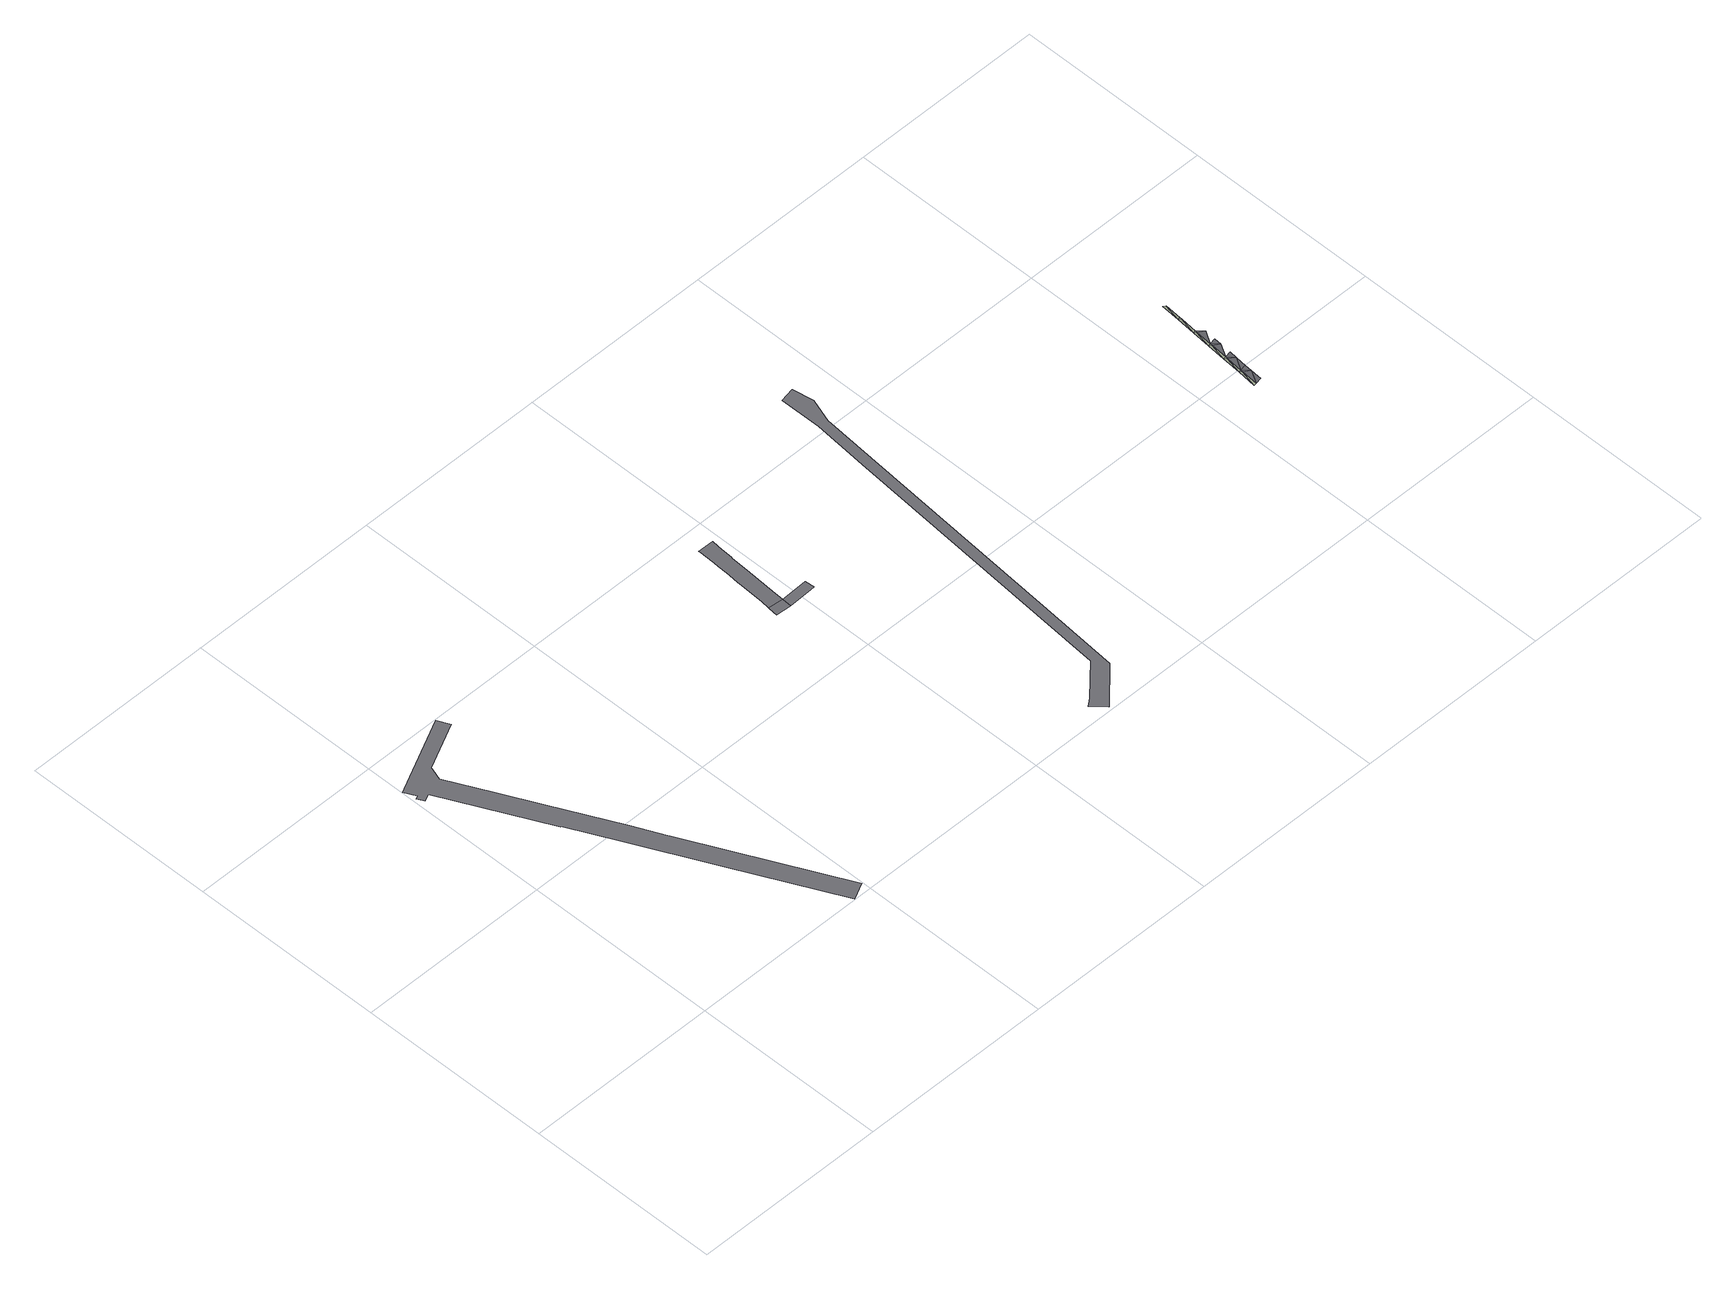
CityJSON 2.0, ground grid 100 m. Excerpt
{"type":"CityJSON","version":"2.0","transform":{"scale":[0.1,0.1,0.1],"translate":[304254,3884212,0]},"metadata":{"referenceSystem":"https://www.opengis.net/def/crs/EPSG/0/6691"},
"CityObjects":{
"road1":{"type":"Road","attributes":{"RoadStructureAttribute.sectionType":"1"},"geometry":[{"type":"MultiSurface","lod":"1","boundaries":[[[0,1,2,3,4,5,6,7,8,9,10,11,12,13,14,15,16,17,18,19,20,21,22]]]}]},
"road2":{"type":"Road","geometry":[{"type":"MultiSurface","lod":"1","boundaries":[[[23,24,25,26,27]]]}]},
"road3":{"type":"Road","attributes":{"RoadStructureAttribute.sectionType":"1"},"geometry":[{"type":"MultiSurface","lod":"1","boundaries":[[[28,29,30,31,32,33,34,35,36,25,24,37,38,39,40,41,42,43,44]]]}]},
"road4":{"type":"Road","geometry":[{"type":"MultiSurface","lod":"1","boundaries":[[[45,46,47,24,23]]]}]},
"road5":{"type":"Road","attributes":{"RoadStructureAttribute.sectionType":"1"},"geometry":[{"type":"MultiSurface","lod":"1","boundaries":[[[48,49,50,51,52,53,54,55,56,57,58,59,60,61]]]}]},
"road6":{"type":"Road","attributes":{"name":"3896号線","function":"4","RoadStructureAttribute.width":12.4,"RoadStructureAttribute.numberOfLanes":2},"geometry":[{"type":"MultiSurface","lod":"3","boundaries":[[[62,63,64]],[[62,65,63]],[[64,66,62]],[[67,65,62]],[[64,68,66]],[[62,66,67]],[[69,65,67]],[[69,70,65]],[[66,71,67]],[[67,72,69]],[[73,70,69]],[[67,71,72]],[[69,72,73]],[[74,70,73]],[[74,75,70]],[[72,76,73]],[[73,77,74]],[[78,75,74]],[[74,77,78]],[[79,75,78]],[[79,80,75]],[[77,81,78]],[[78,82,79]],[[83,80,79]],[[79,82,83]],[[84,80,83]],[[84,85,80]],[[86,85,84]],[[87,85,86]],[[87,88,85]]],"semantics":{"surfaces":[{"type":"AuxiliaryTrafficArea","function":"1100"},{"type":"TrafficArea","function":"1010"}],"values":[0,0,1,0,1,1,0,0,1,1,0,1,1,0,0,1,1,0,1,0,0,1,1,0,1,0,0,0,0,0]}}]}
},
"vertices":[
[400,1995,0],[25,1811,0],[6,1802,0],[36,1743,0],[19,1735,0],[37,1699,0],[74,1717,0],[333,1183,0],[338,1185,0],[456,941,0],[653,535,0],[910,4,0],[995,45,0],[738,576,0],[621,819,0],[616,829,0],[542,983,0],[374,1329,0],[279,1524,0],[170,1748,0],[190,1808,0],[192,1816,0],[430,1933,0],
[1930,1390,0],[1934,1441,0],[1856,1450,0],[1852,1412,0],[1851,1397,0],
[1883,1889,0],[1882,1849,0],[1880,1797,0],[1879,1771,0],[1876,1718,0],[1872,1672,0],[1870,1646,0],[1869,1621,0],[1862,1494,0],[1934,1445,0],[1937,1489,0],[1947,1670,0],[1954,1761,0],[1955,1770,0],[1958,1829,0],[1964,1888,0],[1883,1891,0],
[2060,1396,0],[2078,1397,0],[2076,1447,0],
[2642,196,0],[2679,605,0],[2782,1752,0],[2807,2034,0],[2848,2160,0],[2829,2267,0],[2755,2254,0],[2754,2038,0],[2728,1753,0],[2626,610,0],[2595,262,0],[2438,113,0],[2401,84,0],[2461,19,0],
[4229,969,20],[4208,878,20],[4222,881,20],[4217,978,20],[4260,947,20],[4230,980,20],[4255,887,20],[4238,1069,20],[4226,1077,20],[4264,987,20],[4269,1047,20],[4239,1080,20],[4247,1168,20],[4235,1177,20],[4273,1086,20],[4278,1147,20],[4248,1179,20],[4256,1268,20],[4244,1276,20],[4281,1186,20],[4287,1247,20],[4257,1279,20],[4265,1368,20],[4253,1376,19],[4266,1379,20],[4274,1467,20],[4262,1476,20]
]}
